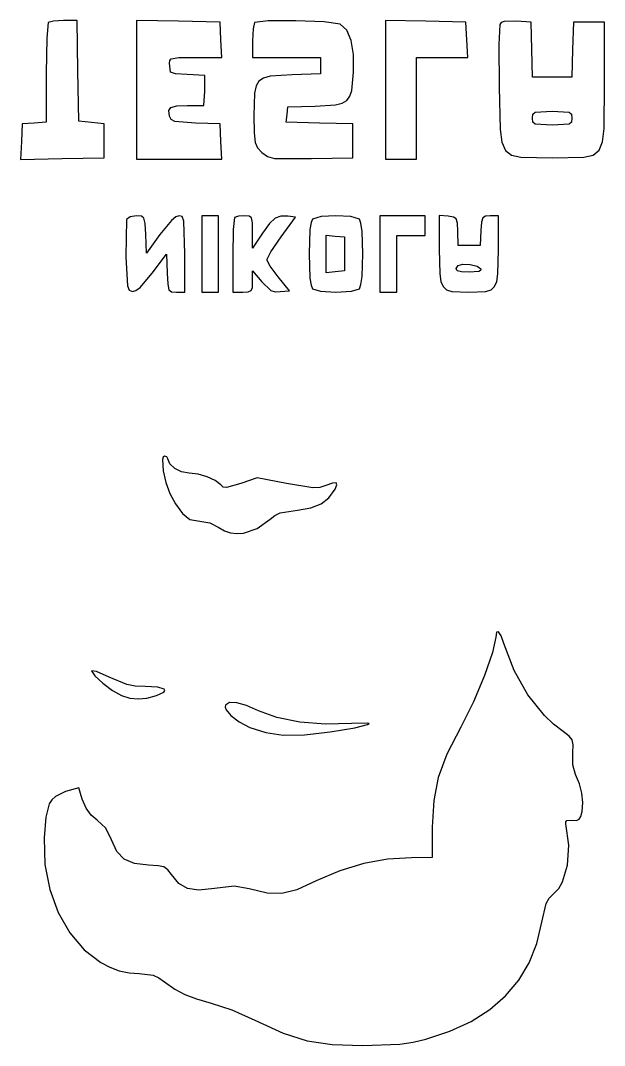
# Model space of a CAD drawing. Extents: x -210 to 584, y -218 to 350.
# Drawn here: x 511.3 to 584.2, y -217.9 to -90 of the extents above; entities that cross this region are included whole.
import ezdxf

# ---------------------------------------------------------------- set-up
doc = ezdxf.new("R2010")
doc.units = 0

msp = doc.modelspace()

# ---------------------------------------------------------------- linework, layer by layer
at = {"layer": 'Ebene 1'}
for p, q in [((514.791, -90.2433), (514.624904, -92.199665)), ((514.79107, -90.24335), (514.791, -90.2433)), ((515.455651, -90.077245), (514.79107, -90.24335)), ((516.72321, -90.00816), (515.455651, -90.077245)), ((518.42016, -90.00816), (516.72321, -90.00816)), ((518.51646, -96.26996), (518.42016, -90.00816)), ((531.04811, -90.0869), (525.84464, -89.9893)), ((525.84464, -89.9893), (525.84464, -98.64178)), ((536.25159, -90.1845), (531.04811, -90.0869)), ((536.35661, -92.38936), (536.25159, -90.1845)), ((540.5438, -90.2433), (540.377699, -91.013895)), ((540.54382, -90.24322), (540.5438, -90.2433)), ((542.271477, -90.024623), (540.54382, -90.24322)), ((545.710546, -90.01083), (542.271477, -90.024623)), ((549.241478, -90.168427), (545.710546, -90.01083)), ((551.24472, -90.464), (549.241478, -90.168427)), ((552.07075, -91.209746), (551.24472, -90.464)), ((561.91628, -90.0866), (556.8892, -89.9887)), ((556.8892, -89.9887), (556.8892, -98.64148)), ((566.94336, -90.1845), (561.91628, -90.0866)), ((567.04839, -92.38936), (566.94336, -90.1845)), ((571.1522, -90.47395), (571.047846, -92.964064)), ((571.15225, -90.47395), (571.1522, -90.47395)), ((571.341212, -90.246024), (571.15225, -90.47395)), ((571.721139, -90.10877), (571.341212, -90.246024)), ((573.2013, -90.07773), (571.721139, -90.10877)), ((575.05732, -90.1845), (573.2013, -90.07773)), ((575.15829, -93.62408), (575.05732, -90.1845)), ((580.34899, -90.1845), (580.24802, -93.62408)), ((582.28927, -90.1845), (580.34899, -90.1845)), ((584.22954, -90.1845), (582.28927, -90.1845)), ((584.22954, -97.84816), (584.22954, -90.1845)), ((540.377699, -91.013895), (540.30861, -92.53635)), ((552.6289, -92.466674), (552.07075, -91.209746)), ((514.624904, -92.199665), (514.55582, -96.57301)), ((536.46164, -94.59422), (536.35661, -92.38936)), ((540.30861, -92.53635), (540.30861, -94.59422)), ((552.91411, -94.21674), (552.6289, -92.466674)), ((567.15342, -94.59422), (567.04839, -92.38936)), ((571.047846, -92.964064), (571.068, -98.24462)), ((530.166754, -94.764901), (531.117416, -94.600348)), ((531.117416, -94.600348), (533.15238, -94.59422)), ((533.15238, -94.59422), (536.46164, -94.59422)), ((540.30861, -94.59422), (544.54195, -94.59422)), ((544.54195, -94.59422), (548.77528, -94.59422)), ((548.77528, -94.59422), (548.77528, -95.61949)), ((552.92132, -96.4419), (552.91411, -94.21674)), ((560.76975, -100.94422), (560.76975, -94.59422)), ((560.76975, -94.59422), (563.96159, -94.59422)), ((563.96159, -94.59422), (567.15342, -94.59422)), ((575.25926, -97.06366), (575.15829, -93.62408)), ((580.24802, -93.62408), (580.14705, -97.06366)), ((529.932955, -95.307134), (529.983211, -94.975104)), ((530.04858, -96.4463), (529.932955, -95.307134)), ((529.983211, -94.975104), (530.166754, -94.764901)), ((548.77528, -95.61949), (548.77528, -96.64477)), ((514.55582, -96.57301), (514.55582, -102.66754)), ((518.61276, -102.53177), (518.51646, -96.26996)), ((530.673841, -96.633165), (530.04858, -96.4463)), ((532.13584, -96.71089), (530.673841, -96.633165)), ((534.34071, -96.85771), (532.13584, -96.71089)), ((534.36551, -98.79798), (534.34071, -96.85771)), ((541.675017, -97.165209), (541.102615, -97.548235)), ((542.522614, -96.945643), (541.675017, -97.165209)), ((545.25939, -96.76602), (542.522614, -96.945643)), ((548.77528, -96.64477), (545.25939, -96.76602)), ((552.688861, -98.708221), (552.92132, -96.4419)), ((577.70316, -97.06366), (575.25926, -97.06366)), ((580.14705, -97.06366), (577.70316, -97.06366)), ((540.751411, -98.15244), (540.567406, -99.035542)), ((541.102615, -97.548235), (540.751411, -98.15244)), ((571.068, -98.24462), (571.195149, -103.597832)), ((584.186233, -103.45717), (584.22954, -97.84816)), ((525.84464, -98.64178), (525.8447, -98.64173)), ((525.8447, -98.64173), (525.8447, -107.29422)), ((534.24327, -100.59144), (534.36551, -98.79798)), ((540.567406, -99.035542), (540.485, -101.86931)), ((552.05771, -99.95034), (552.446325, -99.43691)), ((552.446325, -99.43691), (552.688861, -98.708221)), ((556.8892, -98.64148), (556.8892, -107.29422)), ((529.86325, -101.231374), (530.12033, -100.826093)), ((530.12033, -100.826093), (530.851703, -100.637663)), ((530.851703, -100.637663), (532.18147, -100.59144)), ((532.18147, -100.59144), (534.24327, -100.59144)), ((544.60781, -101.7265), (544.71834, -100.76775)), ((544.71834, -100.76775), (548.11433, -100.66731)), ((548.11433, -100.66731), (550.656616, -100.494592)), ((550.656616, -100.494592), (551.476609, -100.289303)), ((551.476609, -100.289303), (552.05771, -99.95034)), ((560.76975, -107.29422), (560.76975, -100.94422)), ((529.95636, -101.92815), (529.86325, -101.231374)), ((530.149079, -102.338045), (529.95636, -101.92815)), ((540.485, -101.86931), (540.503348, -104.006701)), ((544.49728, -102.68525), (544.60781, -101.7265)), ((575.23366, -102.17895), (575.282173, -101.67971)), ((575.282168, -102.678196), (575.23366, -102.17895)), ((575.282173, -101.67971), (575.568816, -101.416702)), ((575.568816, -101.416702), (577.70311, -101.29701)), ((577.70311, -101.29701), (579.83741, -101.416702)), ((579.83741, -101.416702), (580.124043, -101.67971)), ((580.17255, -102.17895), (580.124037, -102.678196)), ((580.124043, -101.67971), (580.17255, -102.17895)), ((580.17255, -102.17895), (580.17255, -102.17895)), ((511.55721, -102.8845), (511.45193, -105.09889)), ((513.05651, -102.77602), (511.55721, -102.8845)), ((514.55582, -102.66754), (513.05651, -102.77602)), ((520.20026, -102.70816), (518.61276, -102.53177)), ((521.78776, -102.88455), (520.20026, -102.70816)), ((521.78776, -105.00121), (521.78776, -102.88455)), ((530.606309, -102.57819), (530.149079, -102.338045)), ((533.20253, -102.78312), (530.606309, -102.57819)), ((536.25164, -102.8845), (533.20253, -102.78312)), ((536.35667, -105.08936), (536.25164, -102.8845)), ((548.66475, -102.78485), (544.49728, -102.68525)), ((552.83222, -102.88445), (548.66475, -102.78485)), ((552.83222, -105.00111), (552.83222, -102.88445)), ((575.568801, -102.941206), (575.282168, -102.678196)), ((577.70311, -103.0609), (575.568801, -102.941206)), ((579.837395, -102.941206), (577.70311, -103.0609)), ((580.124037, -102.678196), (579.837395, -102.941206)), ((583.995377, -105.115125), (584.186233, -103.45717)), ((540.503348, -104.006701), (540.61731, -105.21308)), ((571.195149, -103.597832), (571.412444, -105.184214)), ((511.45193, -105.09889), (511.34666, -107.31328)), ((521.78776, -107.11788), (521.78776, -105.00121)), ((536.46169, -107.29422), (536.35667, -105.08936)), ((540.61731, -105.21308), (540.915262, -105.893266)), ((540.915262, -105.893266), (541.48558, -106.45208)), ((552.83222, -107.11778), (552.83222, -105.00111)), ((571.412444, -105.184214), (571.854454, -106.207245)), ((583.570189, -106.181328), (583.995377, -105.115125)), ((511.34666, -107.31328), (516.56721, -107.21558)), ((516.56721, -107.21558), (521.78776, -107.11788)), ((525.8447, -107.29422), (531.1532, -107.29422)), ((531.1532, -107.29422), (536.46169, -107.29422)), ((541.48558, -106.45208), (542.152572, -106.938607)), ((542.152572, -106.938607), (543.047211, -107.183896)), ((543.047211, -107.183896), (547.65919, -107.21528)), ((547.65919, -107.21528), (552.83222, -107.11778)), ((556.8892, -107.29422), (558.82948, -107.29422)), ((558.82948, -107.29422), (560.76975, -107.29422)), ((571.854454, -106.207245), (572.612854, -106.789524)), ((572.612854, -106.789524), (573.779322, -107.053648)), ((573.779322, -107.053648), (577.70316, -107.11783)), ((577.70316, -107.11783), (581.652225, -107.056319)), ((581.652225, -107.056319), (582.819521, -106.785239)), ((582.819521, -106.785239), (583.570189, -106.181328)), ((524.58725, -114.81135), (524.51015, -119.48565)), ((524.58727, -114.81135), (524.58725, -114.81135)), ((525.021753, -114.4854), (524.58727, -114.81135)), ((525.81766, -114.34983), (525.021753, -114.4854)), ((526.427838, -114.386527), (525.81766, -114.34983)), ((526.752005, -114.641865), (526.427838, -114.386527)), ((526.8984, -115.33371), (526.752005, -114.641865)), ((530.183549, -114.937151), (528.75334, -116.67993)), ((530.720803, -114.49726), (530.183549, -114.937151)), ((531.13459, -114.34983), (530.720803, -114.49726)), ((531.529132, -114.456712), (531.13459, -114.34983)), ((531.740773, -115.031723), (531.529132, -114.456712)), ((531.84207, -119.11233), (531.740773, -115.031723)), ((535.01705, -114.34983), (533.95871, -114.34983)), ((533.95871, -114.34983), (533.95871, -119.11233)), ((536.07538, -114.34983), (535.01705, -114.34983)), ((536.07538, -119.11233), (536.07538, -114.34983)), ((538.07446, -114.58502), (537.908355, -116.081015)), ((538.53391, -114.418919), (538.0742, -114.58502)), ((538.0742, -114.58502), (538.07446, -114.58502)), ((539.30892, -114.34983), (538.53391, -114.418919)), ((539.879095, -114.386624), (539.30892, -114.34983)), ((540.176684, -114.616594), (539.879095, -114.386624)), ((540.290273, -115.219125), (540.176684, -114.616594)), ((543.13014, -114.641135), (542.440564, -115.313728)), ((543.826788, -114.383457), (543.13014, -114.641135)), ((544.7227, -114.41172), (543.826788, -114.383457)), ((543.87055, -116.98811), (545.66876, -114.52622)), ((545.66876, -114.52622), (544.7227, -114.41172)), ((547.7876, -114.77317), (547.604, -115.206471)), ((548.860643, -114.457118), (547.7876, -114.77317)), ((547.7876, -114.77317), (547.7876, -114.77317)), ((550.715655, -114.351767), (548.860643, -114.457118)), ((552.570667, -114.457118), (550.715655, -114.351767)), ((553.64371, -114.77317), (552.570667, -114.457118)), ((553.834761, -115.289355), (553.64371, -114.77317)), ((559.00593, -114.34983), (556.18371, -114.34983)), ((556.18371, -114.34983), (556.18371, -119.11233)), ((561.82816, -114.34983), (559.00593, -114.34983)), ((561.82816, -115.58456), (561.82816, -114.34983)), ((564.73855, -114.41568), (563.59202, -114.30513)), ((563.59202, -114.30513), (563.59202, -118.53562)), ((565.391272, -114.511605), (564.73855, -114.41568)), ((565.736325, -114.746606), (565.391272, -114.511605)), ((565.876741, -115.284752), (565.736325, -114.746606)), ((569.048733, -114.604141), (568.89517, -115.15683)), ((569.371537, -114.387319), (569.048733, -114.604141)), ((569.96048, -114.34983), (569.371537, -114.387319)), ((571.00038, -114.34983), (569.96048, -114.34983)), ((571.00038, -118.55797), (571.00038, -114.34983)), ((526.97526, -116.67993), (526.8984, -115.33371)), ((537.908355, -116.081015), (537.83927, -119.34752)), ((540.30845, -116.3736), (540.290273, -115.219125)), ((542.440564, -115.313728), (541.56587, -116.53021)), ((547.471531, -116.081427), (547.36427, -119.11233)), ((547.604, -115.206471), (547.471531, -116.081427)), ((553.971226, -116.292917), (553.834761, -115.289355)), ((554.080398, -119.112335), (553.971226, -116.292917)), ((561.82816, -116.81928), (561.82816, -115.58456)), ((565.91555, -116.29011), (565.876741, -115.284752)), ((565.94605, -118.054), (565.91555, -116.29011)), ((568.81395, -116.20192), (568.70732, -118.054)), ((568.89517, -115.15683), (568.81395, -116.20192)), ((527.07957, -119.01003), (526.97526, -116.67993)), ((528.75334, -116.67993), (527.07957, -119.01003)), ((540.30845, -118.39736), (540.30845, -116.3736)), ((541.56587, -116.53021), (540.30845, -118.39736)), ((542.600566, -118.847291), (543.87055, -116.98811)), ((549.48094, -119.11233), (549.48094, -116.77457)), ((549.48094, -116.77457), (550.62746, -116.88512)), ((550.62746, -116.88512), (551.77399, -116.99567)), ((551.77399, -116.99567), (551.77399, -119.11233)), ((558.30038, -120.34706), (558.30038, -116.81928)), ((558.30038, -116.81928), (560.06427, -116.81928)), ((560.06427, -116.81928), (561.82816, -116.81928)), ((542.07234, -119.86012), (542.600566, -118.847291)), ((563.59202, -118.53562), (563.59205, -118.53562)), ((563.59205, -118.53562), (563.659068, -121.582842)), ((567.32669, -118.054), (565.94605, -118.054)), ((568.70732, -118.054), (567.32669, -118.054)), ((570.933051, -121.591069), (571.00038, -118.55797)), ((524.51015, -119.48565), (524.701993, -123.07158)), ((527.78512, -121.50771), (529.54901, -119.15434)), ((529.54901, -119.15434), (529.65333, -121.51459)), ((531.84207, -123.87483), (531.84207, -119.11233)), ((533.95871, -119.11233), (533.95871, -123.87483)), ((536.07538, -123.87483), (536.07538, -119.11233)), ((537.83927, -119.34752), (537.83927, -123.87483)), ((542.489559, -120.65328), (542.07234, -119.86012)), ((547.36427, -119.11233), (547.471531, -122.143241)), ((549.48094, -121.45009), (549.48094, -119.11233)), ((551.77399, -119.11233), (551.77399, -121.229)), ((553.971226, -121.931753), (554.080398, -119.112335)), ((556.18371, -119.11233), (556.18371, -123.87483)), ((540.31396, -122.55192), (540.31896, -121.229)), ((540.31896, -121.229), (541.4627, -122.58066)), ((543.49267, -121.98434), (542.489559, -120.65328)), ((550.62746, -121.33955), (549.48094, -121.45009)), ((551.77399, -121.229), (550.62746, -121.33955)), ((558.30038, -123.87483), (558.30038, -120.34706)), ((565.715201, -120.941361), (565.96069, -120.56545)), ((565.854765, -121.202905), (565.715201, -120.941361)), ((566.388522, -121.355706), (565.854765, -121.202905)), ((565.96069, -120.56545), (566.552185, -120.389245)), ((567.32561, -121.40539), (566.388522, -121.355706)), ((566.552185, -120.389245), (567.471213, -120.432029)), ((568.525628, -121.301042), (567.32561, -121.40539)), ((567.471213, -120.432029), (568.344216, -120.641265)), ((568.344216, -120.641265), (568.79764, -120.96442)), ((568.770253, -121.163976), (568.525628, -121.301042)), ((568.79764, -120.96442), (568.770253, -121.163976)), ((568.79764, -120.96442), (568.79764, -120.96442)), ((526.266578, -123.296685), (527.78512, -121.50771)), ((529.65333, -121.51459), (529.730118, -122.877172)), ((540.285518, -123.296815), (540.31396, -122.55192)), ((541.4627, -122.58066), (542.60819, -123.662064)), ((544.91298, -123.69844), (543.49267, -121.98434)), ((547.471531, -122.143241), (547.604, -123.018199)), ((553.834761, -122.935315), (553.971226, -121.931753)), ((563.659068, -121.582842), (563.804525, -122.530157)), ((563.804525, -122.530157), (564.079445, -123.17231)), ((570.512155, -123.174035), (570.787322, -122.534361)), ((570.787322, -122.534361), (570.933051, -121.591069)), ((524.701993, -123.07158), (524.926428, -123.627143)), ((524.926428, -123.627143), (525.31568, -123.77976)), ((525.31568, -123.77976), (525.737007, -123.685977)), ((525.737007, -123.685977), (526.266578, -123.296685)), ((529.730118, -122.877172), (529.87556, -123.578082)), ((529.87556, -123.578082), (530.196517, -123.837307)), ((530.196517, -123.837307), (530.79985, -123.87483)), ((530.79985, -123.87483), (531.84207, -123.87483)), ((533.95871, -123.87483), (535.01705, -123.87483)), ((535.01705, -123.87483), (536.07538, -123.87483)), ((537.83927, -123.87483), (539.07399, -123.87483)), ((539.07399, -123.87483), (539.769338, -123.847522)), ((539.769338, -123.847522), (540.138579, -123.691766)), ((540.138579, -123.691766), (540.285518, -123.296815)), ((542.60819, -123.662064), (543.126367, -123.824186)), ((543.126367, -123.824186), (543.75971, -123.81538)), ((543.75971, -123.81538), (544.91298, -123.69844)), ((547.604, -123.018199), (547.7876, -123.4515)), ((547.7876, -123.4515), (548.791134, -123.756825)), ((548.791134, -123.756825), (550.71566, -123.87483)), ((550.71566, -123.87483), (552.640178, -123.756825)), ((552.640178, -123.756825), (553.64371, -123.4515)), ((553.64371, -123.4515), (553.834761, -122.935315)), ((556.18371, -123.87483), (557.24205, -123.87483)), ((557.24205, -123.87483), (558.30038, -123.87483)), ((564.079445, -123.17231), (564.52495, -123.568577)), ((564.52495, -123.568577), (565.182164, -123.778235)), ((565.182164, -123.778235), (567.29621, -123.87483)), ((567.29621, -123.87483), (569.409329, -123.778184)), ((569.409329, -123.778184), (570.066506, -123.569004)), ((570.066506, -123.569004), (570.512155, -123.174035)), ((529.162993, -144.443048), (529.082753, -144.7728)), ((529.32719, -144.33595), (529.162993, -144.443048)), ((529.608433, -144.439579), (529.32719, -144.33595)), ((529.72541, -144.68873), (529.608433, -144.439579)), ((529.082753, -144.7728), (529.16974, -146.15102)), ((529.970929, -145.302222), (529.72541, -144.68873)), ((530.601558, -145.871016), (529.970929, -145.302222)), ((529.16974, -146.15102), (529.471149, -147.611303)), ((529.16974, -146.15102), (529.16974, -146.15102)), ((531.458405, -146.28964), (530.601558, -145.871016)), ((532.38258, -146.45262), (531.458405, -146.28964)), ((533.514046, -146.574829), (532.38258, -146.45262)), ((534.656454, -146.90191), (533.514046, -146.574829)), ((535.651275, -147.374543), (534.656454, -146.90191)), ((540.87506, -147.03088), (538.828, -147.74802)), ((544.56065, -147.76686), (540.87506, -147.03088)), ((529.471149, -147.611303), (529.97446, -148.998097)), ((536.33998, -147.93341), (535.651275, -147.374543)), ((536.638526, -148.192467), (536.33998, -147.93341)), ((537.050511, -148.255536), (536.638526, -148.192467)), ((538.828, -147.74802), (537.050511, -148.255536)), ((547.834881, -148.298137), (544.56065, -147.76686)), ((548.69393, -148.246141), (547.834881, -148.298137)), ((549.44694, -148.00227), (548.69393, -148.246141)), ((550.277124, -147.701432), (549.44694, -148.00227)), ((550.724866, -147.667671), (550.277124, -147.701432)), ((550.60027, -148.45088), (550.821978, -147.913363)), ((550.821978, -147.913363), (550.724866, -147.667671)), ((529.97446, -148.998097), (530.671668, -150.293523)), ((548.866001, -150.302437), (549.840899, -149.537178)), ((549.840899, -149.537178), (550.60027, -148.45088)), ((530.671668, -150.293523), (531.55477, -151.4797)), ((545.92151, -151.06429), (547.588548, -150.79527)), ((547.588548, -150.79527), (548.866001, -150.302437)), ((531.55477, -151.4797), (532.498393, -152.241317)), ((542.49731, -152.17996), (543.076036, -151.732953)), ((543.076036, -151.732953), (543.757708, -151.424702)), ((543.757708, -151.424702), (545.92151, -151.06429)), ((532.498393, -152.241317), (533.71968, -152.44984)), ((533.71968, -152.44984), (534.972643, -152.660101)), ((534.972643, -152.660101), (536.10076, -153.22992)), ((536.10076, -153.22992), (536.801607, -153.643577)), ((539.18118, -153.932735), (540.863678, -153.354449)), ((540.863678, -153.354449), (542.49731, -152.17996)), ((536.801607, -153.643577), (537.557609, -153.897123)), ((537.557609, -153.897123), (538.355292, -153.992772)), ((538.355292, -153.992772), (539.18118, -153.932735)), ((570.64764, -166.91372), (570.267269, -168.828671)), ((570.744564, -166.306474), (570.64764, -166.914)), ((570.64764, -166.914), (570.64764, -166.91372)), ((570.992611, -166.26893), (570.744564, -166.306474)), ((571.327698, -166.752366), (570.992611, -166.26893)), ((571.68574, -167.70778), (571.327698, -166.752366)), ((572.961394, -171.066393), (571.68574, -167.70778)), ((570.267269, -168.828671), (569.270944, -171.709421)), ((520.20044, -171.10545), (520.608571, -171.728988)), ((520.20044, -171.1055), (520.20044, -171.10545)), ((520.848119, -171.211497), (520.20044, -171.1055)), ((522.4053, -171.91754), (520.848119, -171.211497)), ((574.671311, -174.098429), (572.961394, -171.066393)), ((520.608571, -171.728988), (521.601736, -172.640806)), ((524.627339, -172.83375), (522.4053, -171.91754)), ((569.270944, -171.709421), (567.87585, -174.99587)), ((521.601736, -172.640806), (522.833096, -173.556039)), ((522.833096, -173.556039), (523.95581, -174.18982)), ((525.665343, -173.012694), (524.627339, -172.83375)), ((526.90322, -173.06914), (525.665343, -173.012694)), ((528.480237, -173.169564), (526.90322, -173.06914)), ((528.31433, -174.21402), (529.228142, -173.776366)), ((529.269328, -173.41676), (528.480237, -173.169564)), ((529.228142, -173.776366), (529.355166, -173.584659)), ((529.355166, -173.584659), (529.269328, -173.41676)), ((523.95581, -174.18982), (524.991942, -174.51905)), ((524.991942, -174.51905), (526.035864, -174.632667)), ((526.035864, -174.632667), (527.129389, -174.530912)), ((527.129389, -174.530912), (528.31433, -174.21402)), ((537.44915, -175.078808), (536.94129, -175.40652)), ((538.330478, -175.091479), (537.44915, -175.078808)), ((539.548897, -175.438303), (538.330478, -175.091479)), ((567.87585, -174.99587), (566.29917, -178.12792)), ((576.734781, -176.68374), (574.671311, -174.098429)), ((536.94124, -175.40652), (536.889872, -175.660322)), ((536.889872, -175.660322), (536.995896, -175.971899)), ((536.94129, -175.40652), (536.94124, -175.40652)), ((536.995896, -175.971899), (537.611546, -176.705769)), ((541.06803, -176.11305), (539.548897, -175.438303)), ((543.341148, -176.94748), (541.06803, -176.11305)), ((537.611546, -176.705769), (538.65103, -177.482911)), ((538.65103, -177.482911), (539.97719, -178.17811)), ((546.199863, -177.513826), (543.341148, -176.94748)), ((549.389661, -177.777174), (546.199863, -177.513826)), ((552.65603, -177.70261), (549.389661, -177.777174)), ((554.595507, -177.632093), (552.65603, -177.70261)), ((554.850528, -177.703874), (554.595507, -177.632093)), ((554.663463, -177.833635), (554.850528, -177.703874)), ((577.873875, -177.771328), (576.734781, -176.68374)), ((539.97719, -178.17811), (541.944702, -178.825135)), ((541.944702, -178.825135), (544.145523, -179.126076)), ((546.770427, -179.091462), (550.01019, -178.73182)), ((550.01019, -178.73182), (553.066242, -178.226967)), ((553.066242, -178.226967), (554.663463, -177.833635)), ((566.29917, -178.12792), (564.549664, -181.534225)), ((579.07109, -178.70218), (577.873875, -177.771328)), ((579.827586, -179.263517), (579.07109, -178.70218)), ((544.145523, -179.126076), (546.770427, -179.091462)), ((580.211013, -179.741614), (579.827586, -179.263517)), ((580.320926, -180.357169), (580.211013, -179.741614)), ((564.549664, -181.534225), (563.467139, -184.423539)), ((580.25688, -181.33088), (580.320926, -180.357169)), ((580.271189, -182.85388), (580.25688, -181.33088)), ((580.62005, -184.05357), (580.271189, -182.85388)), ((581.105074, -185.20748), (580.62005, -184.05357)), ((563.467139, -184.423539), (562.910295, -187.292143)), ((581.406471, -186.391056), (581.105074, -185.20748)), ((516.97386, -186.18954), (515.704984, -186.780668)), ((518.61393, -185.7213), (516.97386, -186.18954)), ((519.032128, -187.109325), (518.61393, -185.7213)), ((581.515518, -187.554504), (581.406471, -186.391056)), ((514.932164, -187.73158), (514.510545, -189.35441)), ((515.26562, -187.191643), (514.932164, -187.73158)), ((515.704984, -186.780668), (515.26562, -187.191643)), ((519.549788, -188.237626), (519.032128, -187.109325)), ((562.910295, -187.292143), (562.73783, -190.63632)), ((581.42349, -188.64803), (581.515518, -187.554504)), ((520.172533, -189.116104), (519.549788, -188.237626)), ((520.90599, -189.75466), (520.172533, -189.116104)), ((581.271881, -189.284939), (581.42349, -188.64803)), ((514.510545, -189.35441), (514.29527, -191.96129)), ((521.978853, -190.766039), (520.90599, -189.75466)), ((579.407898, -189.95677), (579.533683, -189.810025)), ((579.41461, -190.19741), (579.407898, -189.95677)), ((579.781528, -192.884575), (579.41461, -190.19741)), ((579.533683, -189.810025), (580.24287, -189.76698)), ((580.24287, -189.76698), (580.751009, -189.778606)), ((580.751009, -189.778606), (581.070866, -189.639861)), ((581.070866, -189.639861), (581.271881, -189.284939)), ((522.69194, -192.214), (521.978853, -190.766039)), ((562.73783, -190.63632), (562.71013, -194.42697)), ((514.29527, -191.96129), (514.396933, -195.27822)), ((523.360617, -193.656737), (522.69194, -192.214)), ((579.631195, -195.366971), (579.781528, -192.884575)), ((524.289849, -194.618171), (523.360617, -193.656737)), ((514.396933, -195.27822), (515.003735, -198.410531)), ((525.580309, -195.166778), (524.289849, -194.618171)), ((527.33267, -195.37103), (525.580309, -195.166778)), ((528.52389, -195.431395), (527.33267, -195.37103)), ((529.255268, -195.588041), (528.52389, -195.431395)), ((529.735279, -195.926106), (529.255268, -195.588041)), ((554.180595, -195.151506), (551.216028, -196.057412)), ((557.156344, -194.61005), (554.180595, -195.151506)), ((560.15966, -194.42897), (557.156344, -194.61005)), ((562.71013, -194.42697), (560.15966, -194.42897)), ((578.99874, -197.440161), (579.631195, -195.366971)), ((530.1724, -196.53073), (529.735279, -195.926106)), ((531.08705, -197.66606), (530.1724, -196.53073)), ((551.216028, -196.057412), (548.24626, -197.33184)), ((532.169711, -198.293435), (531.08705, -197.66606)), ((538.027758, -197.99382), (535.57667, -198.2604)), ((539.87784, -198.3018), (538.027758, -197.99382)), ((548.24626, -197.33184), (545.816327, -198.421842)), ((578.512694, -198.259418), (578.99874, -197.440161)), ((515.003735, -198.410531), (516.060218, -201.279005)), ((533.604785, -198.471875), (532.169711, -198.293435)), ((535.57667, -198.2604), (533.604785, -198.471875)), ((542.136458, -198.848364), (539.87784, -198.3018)), ((543.94784, -198.907864), (542.136458, -198.848364)), ((545.816327, -198.421842), (543.94784, -198.907864)), ((576.942078, -200.12963), (577.334529, -199.47224)), ((577.334529, -199.47224), (577.91929, -198.89971)), ((577.91929, -198.89971), (578.512694, -198.259418)), ((576.40423, -202.47813), (576.942078, -200.12963)), ((516.060218, -201.279005), (517.510926, -203.804424)), ((575.79652, -205.11534), (576.40423, -202.47813)), ((517.510926, -203.804424), (519.300402, -205.90757)), ((574.838712, -207.527441), (575.79652, -205.11534)), ((519.300402, -205.90757), (521.373189, -207.509225)), ((521.373189, -207.509225), (522.498494, -208.097237)), ((522.498494, -208.097237), (523.673831, -208.530171)), ((573.534248, -209.710962), (574.838712, -207.527441)), ((523.673831, -208.530171), (524.892267, -208.798122)), ((524.892267, -208.798122), (526.14687, -208.89119)), ((526.14687, -208.89119), (527.919193, -209.08999)), ((527.919193, -209.08999), (528.600079, -209.399026)), ((528.600079, -209.399026), (529.32187, -209.90463)), ((529.32187, -209.90463), (530.591194, -210.814814)), ((530.591194, -210.814814), (531.85154, -211.500381)), ((571.886573, -211.662429), (573.534248, -209.710962)), ((531.85154, -211.500381), (533.300354, -212.05146)), ((533.300354, -212.05146), (535.13508, -212.55818)), ((569.899129, -213.378371), (571.886573, -211.662429)), ((535.13508, -212.55818), (537.735879, -213.427662)), ((537.735879, -213.427662), (540.60313, -214.6859)), ((567.575362, -214.855317), (569.899129, -213.378371)), ((540.60313, -214.6859), (544.127896, -216.316272)), ((561.93263, -217.07833), (564.918714, -216.089794)), ((564.918714, -216.089794), (567.575362, -214.855317)), ((544.127896, -216.316272), (547.123405, -217.288891)), ((547.123405, -217.288891), (550.224777, -217.75347)), ((560.35248, -217.451047), (561.93263, -217.07833)), ((550.224777, -217.75347), (554.06713, -217.85972)), ((554.06713, -217.85972), (558.706238, -217.686503)), ((558.706238, -217.686503), (560.35248, -217.451047))]:
    msp.add_line(p, q, dxfattribs=at)

doc.saveas('drawing.dxf')
